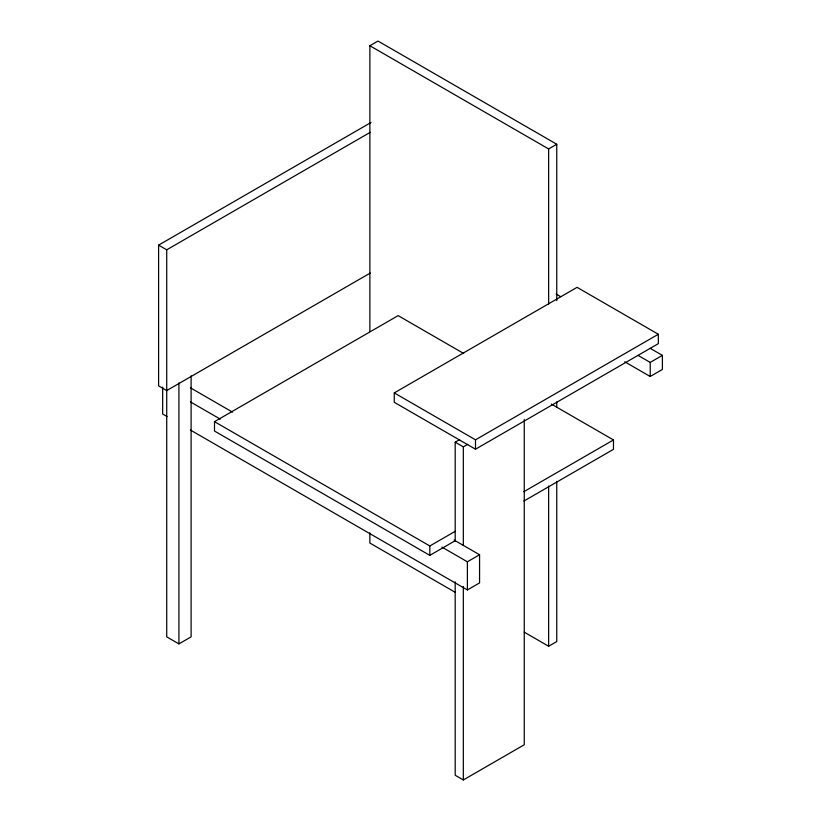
<?xml version="1.0" encoding="UTF-8"?>
<svg xmlns="http://www.w3.org/2000/svg" width="821" height="821" viewBox="0 0 821 821"><rect width="100%" height="100%" fill="white"/><g stroke="black" fill="none" stroke-linecap="round" stroke-linejoin="round"><path stroke-width="1.23" d="M369.871 331.561L369.871 45.74L377.999 41.05L556.761 144.26L556.761 300.63M370.271 273.044L166.725 390.56L158.597 385.87L158.597 245.13L371 122.503M158.597 245.13L166.725 249.82L370.271 132.304M369.871 45.74L548.644 148.95L556.761 144.26M455.275 540.67L429.824 555.355L214.497 431.035L214.497 421.655L398.134 315.623L463.629 353.44M394.244 392.91L577.081 287.35L658.339 334.26L658.339 343.65L475.503 449.2L394.244 402.29L394.244 392.91L475.503 439.82L658.339 334.26M455.193 540.813L455.193 442.17L459.627 439.604M455.193 442.17L463.321 446.86L467.754 444.294M638.04 355.39L650.211 362.41L662.403 355.38L662.403 369.45L650.211 376.49L624.76 361.794M166.725 249.82L166.725 636.86L178.916 643.9L191.108 636.86L191.108 375.844M214.497 421.655L429.824 545.975L455.275 531.279M523.86 491.687L613.472 439.943L613.472 449.333L523.86 501.067M441.893 547.084L467.385 561.8L479.567 554.76L479.567 582.91L467.385 589.95L190.369 430.009M524.209 632.139L548.644 646.25L556.761 641.55L556.761 481.342M455.193 581.812L455.193 775.26L463.321 779.95L524.26 744.76L524.26 419.357M556.197 294.062L560.62 296.607M650.232 348.35L662.403 355.38M551.312 404.065L613.472 439.943M190.369 387.789L232.476 412.101M454.085 540.044L479.567 554.76M190.369 401.859L220.285 419.141M167.094 416.575L162.661 414.02L162.661 387.153M455.368 592.393L369.871 543.04L369.871 532.778M650.211 362.41L650.211 376.49M556.761 401.88L556.761 407.011M548.644 148.95L548.644 304.037M548.644 486.032L548.644 646.25M475.503 439.82L475.503 449.2M467.385 561.8L467.385 589.95M463.321 446.86L463.321 545.503M463.321 586.502L463.321 779.95M429.824 545.975L429.824 555.355M178.916 382.884L178.916 643.9"/></g></svg>
